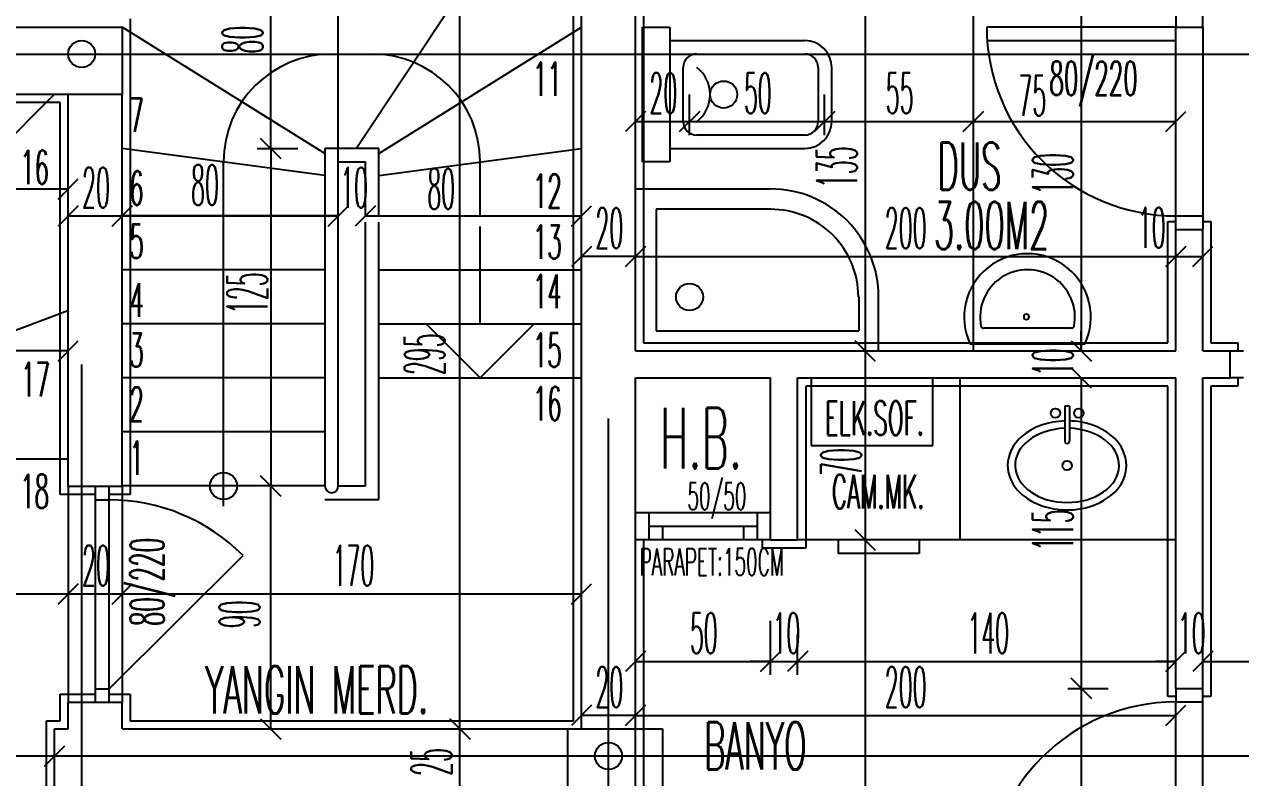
# Model space of a CAD drawing. Extents: x 78 to 306, y -397 to 18.
# Drawn here: x 272.7039 to 272.7939, y -396.5412 to -396.4854 of the extents above; entities that cross this region are included whole.
import ezdxf

# ---------------------------------------------------------------- set-up
doc = ezdxf.new("R2010")
doc.units = 0
doc.header["$LTSCALE"] = 0.5
doc.header["$MEASUREMENT"] = 0
doc.linetypes.add('DASHDOT2', pattern=[0.5, 0.25, -0.125, 0, -0.125])
doc.linetypes.add('DOT2', pattern=[0.125, 0, -0.125])
doc.layers.get('0').update_dxf_attribs({"linetype": 'CONTINUOUS'})
for name, color, linetype in [('AKS', 5, 'DASHDOT2'), ('ASHADE', 7, 'CONTINUOUS'), ('DUVAR', 6, 'CONTINUOUS'), ('IZDUSUM', 2, 'DOT2'), ('KAPI', 1, 'CONTINUOUS'), ('KOLON', 4, 'CONTINUOUS'), ('MERDIVEN', 3, 'CONTINUOUS'), ('OLCU', 31, 'CONTINUOUS'), ('SIVA', 7, 'CONTINUOUS'), ('TEFRIS', 11, 'CONTINUOUS')]:
    doc.layers.add(name, color=color, linetype=linetype)
doc.styles.add('ICMEKAN', font='romans.shx', dxfattribs={"width": 0.55, "height": 0.2})
doc.styles.add('OLCU', font='romans.shx', dxfattribs={"width": 0.6, "height": 0.125})
doc.styles.add('OLCUIC', font='ROMANS.SHX', dxfattribs={"width": 0.4, "height": 0.15})

msp = doc.modelspace()

# ---------------------------------------------------------------- linework, layer by layer
at = {"color": 0, "linetype": 'ByBlock'}
for p, q in [((272.749893941935, -396.4918098737721), (272.748393941935, -396.4933098737721)), ((272.753893941935, -396.4918098737721), (272.752393941935, -396.4933098737721)), ((272.752393941935, -396.4933098737721), (272.753893941935, -396.4918098737721)), ((272.763893941935, -396.4918098737721), (272.762393941935, -396.4933098737721)), ((272.762393941935, -396.4933098737721), (272.763893941935, -396.4918098737721)), ((272.774893941935, -396.4918098737721), (272.773393941935, -396.4933098737721)), ((272.773393941935, -396.4933098737721), (272.774893941935, -396.4918098737721)), ((272.788393941935, -396.4933098737721), (272.789893941935, -396.4918098737721)), ((272.721393941935, -396.4938098737721), (272.722893941935, -396.4953098737721)), ((272.722893941935, -396.4953098737721), (272.721393941935, -396.4938098737721)), ((272.706393941935, -396.4983098737721), (272.707893941935, -396.4968098737721)), ((272.707893941935, -396.4988098737721), (272.706393941935, -396.5003098737721)), ((272.711893941935, -396.4988098737721), (272.710393941935, -396.5003098737721)), ((272.710393941935, -396.5003098737721), (272.711893941935, -396.4988098737721)), ((272.726393941935, -396.5003098737721), (272.727893941935, -396.4988098737721)), ((272.726393941935, -396.5003098737721), (272.727893941935, -396.4988098737721)), ((272.729893941935, -396.4988098737721), (272.728393941935, -396.5003098737721)), ((272.729893941935, -396.4988098737721), (272.728393941935, -396.5003098737721)), ((272.744393941935, -396.5003098737721), (272.745893941935, -396.4988098737721)), ((272.745893941935, -396.5018098737721), (272.744393941935, -396.5033098737721)), ((272.748393941935, -396.5033098737721), (272.749893941935, -396.5018098737721)), ((272.749893941935, -396.5018098737721), (272.748393941935, -396.5033098737721)), ((272.789893941935, -396.5018098737721), (272.788393941935, -396.5033098737721)), ((272.788393941935, -396.5033098737721), (272.789893941935, -396.5018098737721)), ((272.790393941935, -396.5033098737721), (272.791893941935, -396.5018098737721)), ((272.706393941935, -396.5103098737721), (272.707893941935, -396.5088098737721)), ((272.766893941935, -396.5103098737721), (272.765393941935, -396.5088098737721)), ((272.765393941935, -396.5088098737721), (272.766893941935, -396.5103098737721)), ((272.781393941935, -396.5088098737721), (272.782893941935, -396.5103098737721)), ((272.781393941935, -396.5088098737721), (272.782893941935, -396.5103098737721)), ((272.782893941935, -396.5123098737721), (272.781393941935, -396.5108098737721)), ((272.782893941935, -396.5123098737764), (272.781393941935, -396.5108098737765)), ((272.721393941935, -396.5188098737721), (272.722893941935, -396.5203098737721)), ((272.722893941935, -396.5203098737721), (272.721393941935, -396.5188098737721)), ((272.766893941935, -396.5243098737721), (272.765393941935, -396.5228098737721)), ((272.765393941935, -396.5228098737721), (272.766893941935, -396.5243098737721)), ((272.707893941935, -396.5268098737721), (272.706393941935, -396.5283098737721)), ((272.706393941935, -396.5283098737721), (272.707893941935, -396.5268098737721)), ((272.711893941935, -396.5268098737721), (272.710393941935, -396.5283098737721)), ((272.710393941935, -396.5283098737721), (272.711893941935, -396.5268098737721)), ((272.744393941935, -396.5283098737721), (272.745893941935, -396.5268098737721)), ((272.749893941935, -396.5318098737721), (272.748393941935, -396.5333098737721)), ((272.758393941935, -396.5333098737721), (272.759893941935, -396.5318098737721)), ((272.758393941935, -396.5333098737721), (272.759893941935, -396.5318098737721)), ((272.761893941935, -396.5318098737721), (272.760393941935, -396.5333098737721)), ((272.761893941935, -396.5318098737721), (272.760393941935, -396.5333098737721)), ((272.788393941935, -396.5333098737721), (272.789893941935, -396.5318098737721)), ((272.788393941935, -396.5333098737721), (272.789893941935, -396.5318098737721)), ((272.791893941935, -396.5318098737721), (272.790393941935, -396.5333098737721)), ((272.791893941935, -396.5318098737721), (272.790393941935, -396.5333098737721)), ((272.782893941935, -396.5353098737721), (272.781393941935, -396.5338098737721)), ((272.781393941935, -396.5338098737721), (272.782893941935, -396.5353098737721)), ((272.745893941935, -396.5358098737721), (272.744393941935, -396.5373098737721)), ((272.748393941935, -396.5373098737721), (272.749893941935, -396.5358098737721)), ((272.749893941935, -396.5358098737721), (272.748393941935, -396.5373098737721)), ((272.788393941935, -396.5373098737721), (272.789893941935, -396.5358098737721)), ((272.721393941935, -396.5368098737721), (272.722893941935, -396.5383098737721)), ((272.735393941935, -396.5368098737721), (272.736893941935, -396.5383098737721)), ((272.736893941935, -396.5383098737721), (272.735393941935, -396.5368098737721)), ((272.705393941935, -396.5403098737721), (272.706893941935, -396.5388098737721))]:
    msp.add_line(p, q, dxfattribs=at)
at = {"layer": 'AKS'}
for p, q in [((272.7471439419353, -396.8395598737721), (272.7471439419353, -396.3515598737721)), ((272.7881439419353, -396.3515598737721), (272.7881439419353, -396.8395598737721)), ((272.7081439419353, -396.8355598737721), (272.7081439419353, -396.3555598737721)), ((272.7761439419353, -396.3555598737721), (272.7761439419353, -396.8355598737721)), ((272.6971439419353, -396.4875598737721), (272.9891439419353, -396.4875598737721)), ((272.6971439419353, -396.5395598737721), (272.9931439419346, -396.5395598737721))]:
    msp.add_line(p, q, dxfattribs=at)
at = {"layer": 'ASHADE'}
for centre in [(272.7081439419353, -396.4875598737721), (272.7471439419353, -396.5395598737721)]:
    msp.add_circle(centre, 0.0009999999999999432, dxfattribs=at)
at = {"layer": 'DUVAR'}
for p, q in [((272.7451439419355, -396.5375598737743), (272.7451439419359, -396.4785598737798)), ((272.7491439419372, -396.5095598737756), (272.7491439419383, -396.48255987378)), ((272.7071439419362, -396.5195896821239), (272.7071439419365, -396.4905598737721)), ((272.7111439419352, -396.5195896821242), (272.7111439419352, -396.4905598737721)), ((272.789143941935, -396.5095598737759), (272.789143941935, -396.5005598737744)), ((272.789143941935, -396.5005598737744), (272.7911439419351, -396.5005598737744)), ((272.7911439419352, -396.5095598737759), (272.7911439419352, -396.5005598737744)), ((272.7491439419368, -396.5095598737756), (272.789143941935, -396.5095598737759)), ((272.7911439419352, -396.5095598737759), (272.7931439419352, -396.5095598737759)), ((272.7931439419352, -396.5095598737759), (272.7931439419352, -396.511559873776)), ((272.7491439419362, -396.5375598737721), (272.7491439419371, -396.5115598737767)), ((272.7491439419367, -396.5215598737687), (272.7491439419371, -396.5115598737767)), ((272.7491439419371, -396.5115598737767), (272.7591439419371, -396.5115598737766)), ((272.7591439419367, -396.5235598737688), (272.7591439419371, -396.511559873777)), ((272.7611439419367, -396.5235598737777), (272.7611439419371, -396.5115598737771)), ((272.7611439419371, -396.5115598737766), (272.789143941935, -396.5115598737764)), ((272.789143941935, -396.5345598737756), (272.789143941935, -396.5115598737764)), ((272.7911439419352, -396.5345598737756), (272.7911439419352, -396.5115598737764)), ((272.7911439419352, -396.5115598737764), (272.7931439419352, -396.5115598737763)), ((272.7111737502916, -396.5195896821242), (272.7071439419362, -396.5195896821239)), ((272.7591439419367, -396.5235598737688), (272.7611439419367, -396.5235598737688)), ((272.789143941932, -396.5345598737757), (272.7911439419321, -396.5345598737756)), ((272.707143941936, -396.5375598737756), (272.7071439419361, -396.5355896821245)), ((272.7111737502916, -396.5355896821245), (272.7071439419361, -396.5355896821245)), ((272.7111439419352, -396.5375598737755), (272.7111439419352, -396.5355896821245)), ((272.7061439419353, -396.5425598737721), (272.7061439419353, -396.5375598737721)), ((272.7061439419353, -396.5375598737721), (272.707143941936, -396.5375598737721)), ((272.7111439419352, -396.5375598737721), (272.7441439419353, -396.5375598737721))]:
    msp.add_line(p, q, dxfattribs=at)
at = {"layer": 'IZDUSUM', "ltscale": 0.6}
for p, q in [((272.7741439419419, -396.4835598737721), (272.7741439419416, -396.5095598737758)), ((272.7291439419352, -396.5195598737751), (272.7291439419355, -396.5000149036042)), ((272.730143941935, -396.5205598737763), (272.7301439419352, -396.5000149036042)), ((272.7376439419352, -396.507559873776), (272.7376439419352, -396.5003454279246)), ((272.7301439419353, -396.5035598737761), (272.7451439419351, -396.5035598737761)), ((272.7301439419352, -396.507559873776), (272.7451439419351, -396.507559873776)), ((272.7376439419352, -396.511559873776), (272.7336439419352, -396.507559873776)), ((272.7376439419352, -396.511559873776), (272.7416439419352, -396.507559873776)), ((272.7301439419353, -396.511559873776), (272.7451439419351, -396.511559873776)), ((272.773173750288, -396.5235598737721), (272.773173750288, -396.5115598737721)), ((272.727143941935, -396.5195598737751), (272.7291439419352, -396.5195598737751)), ((272.726143941935, -396.5205598737763), (272.730143941935, -396.5205598737763))]:
    msp.add_line(p, q, dxfattribs=at)
at = {"layer": 'KAPI'}
for p, q in [((272.727143941935, -396.4955598737777), (272.727143941935, -396.4795598737721)), ((272.7284594499592, -396.4945598737762), (272.7384193429988, -396.4795598737721)), ((272.789143941935, -396.4845598737746), (272.789143941935, -396.4855598737747)), ((272.7911439419351, -396.4855598737747), (272.7911439419351, -396.4845598737746)), ((272.789143941935, -396.4855598737747), (272.7751439419351, -396.4855598737747)), ((272.789143941935, -396.4865598737748), (272.789143941935, -396.4855598737747)), ((272.789143941935, -396.4855598737747), (272.7911439419351, -396.4855598737747)), ((272.7911439419351, -396.4855598737747), (272.7911439419351, -396.4995598737743)), ((272.7751797018913, -396.4865598737745), (272.789143941935, -396.4865598737748)), ((272.7266439419355, -396.4875598737776), (272.7296439419352, -396.4875598737776)), ((272.726143941935, -396.4965598737761), (272.7111439419352, -396.4945598737761)), ((272.726143941935, -396.4945598737762), (272.726143941935, -396.5195598737751)), ((272.730143941935, -396.4945598737762), (272.726143941935, -396.4945598737762)), ((272.7301439419353, -396.4995598737761), (272.730143941935, -396.4945598737762)), ((272.7301439419353, -396.4965598737761), (272.7451439419351, -396.4945598737761)), ((272.7186439419355, -396.5210620811048), (272.7186439419355, -396.4955598737776)), ((272.727143941935, -396.5195598737751), (272.727143941935, -396.4955598737777)), ((272.727143941935, -396.4955598737777), (272.7291439419352, -396.4955598737774)), ((272.7291439419355, -396.4995598737761), (272.7291439419352, -396.4955598737774)), ((272.7376439419352, -396.4995598737761), (272.7376439419352, -396.4955598737776)), ((272.726143941935, -396.4995598737761), (272.7111439419352, -396.4995598737761)), ((272.789143941935, -396.5005598737741), (272.789143941935, -396.4995598737743)), ((272.789143941935, -396.4995598737743), (272.7911439419351, -396.4995598737743)), ((272.7911439419351, -396.4995598737743), (272.7911439419351, -396.5005598737741)), ((272.726143941935, -396.5035598737761), (272.7111439419352, -396.5035598737761)), ((272.726143941935, -396.507559873776), (272.7111439419352, -396.507559873776)), ((272.7931439419352, -396.5095598737759), (272.7941439419352, -396.5095598737759)), ((272.726143941935, -396.511559873776), (272.7111439419352, -396.511559873776)), ((272.7941439419352, -396.511559873776), (272.7931439419352, -396.511559873776)), ((272.726143941935, -396.5155598737759), (272.7111439419352, -396.5155598737759)), ((272.7071737502916, -396.5355896821245), (272.7071737502916, -396.5195896821245)), ((272.7091737502918, -396.5355896821245), (272.7091737502918, -396.5195896821245)), ((272.7101737502918, -396.5355896821245), (272.7101737502918, -396.5195896821245)), ((272.726143941935, -396.5195598737759), (272.7111439419352, -396.5195598737759)), ((272.7111737502916, -396.5355896821245), (272.7111737502916, -396.5195896821245)), ((272.7091737502918, -396.5205896821245), (272.7101737502918, -396.5205896821245)), ((272.7591439419367, -396.5215598737687), (272.7491439419339, -396.5215598737688)), ((272.7591439419367, -396.5235598737687), (272.7491439419339, -396.5235598737688)), ((272.7101737502918, -396.5345896821244), (272.7200943976262, -396.5247113848793)), ((272.7091737502918, -396.5345896821244), (272.7101737502918, -396.5345896821244)), ((272.789143941932, -396.5345598737759), (272.789143941932, -396.5355598737758)), ((272.7911439419321, -396.5355598737757), (272.7911439419321, -396.5345598737759)), ((272.789143941932, -396.5355598737758), (272.7911439419321, -396.5355598737757)), ((272.7911439419324, -396.5495598737756), (272.7911439419321, -396.5355598737757))]:
    msp.add_line(p, q, dxfattribs=at)
at = {"layer": 'KAPI', "ltscale": 1.4}
for p, q in [((272.726143941935, -396.4949348737773), (272.7111439419353, -396.4855598737721)), ((272.7301439419353, -396.4949348737773), (272.7451439419349, -396.4855598737721)), ((272.789143941935, -396.4995598737721), (272.789143941935, -396.4865598737721)), ((272.750143941935, -396.5235598737721), (272.750143941935, -396.5215598737721)), ((272.758143941935, -396.5215598737721), (272.758143941935, -396.5235598737721)), ((272.758143941935, -396.5225598737721), (272.750143941935, -396.5225598737721)), ((272.751143941935, -396.5225598737721), (272.751143941935, -396.5235598737721)), ((272.757143941935, -396.5225598737721), (272.757143941935, -396.5235598737721)), ((272.789143941935, -396.5485598737721), (272.789143941935, -396.5355598737721))]:
    msp.add_line(p, q, dxfattribs=at)
at = {"layer": 'KAPI'}
for centre, radius, start, end in [((272.7891439419345, -396.4855598737747), 0.01399999999936199, 180, 270.0000000016285), ((272.7266439419355, -396.4955598737776), 0.008, 90, 180), ((272.7296439419352, -396.4955598737776), 0.008, 0, 90), ((272.726643941935, -396.5195598737751), 0.0005000000000291038, 180, 0), ((272.7101737502918, -396.5345896821244), 0.01399999999982583, 44.8774440894632, 90), ((272.7891439419323, -396.5495598737756), 0.01399999999994179, 90.00000000113991, 180.0000000011399)]:
    msp.add_arc(centre, radius, start, end, dxfattribs=at)
at = {"layer": 'KOLON'}
for p, q in [((272.6971439419353, -396.4855598737721), (272.7111439419353, -396.4855598737721)), ((272.7111439419353, -396.4855598737721), (272.7111439419353, -396.4905598737721)), ((272.7111439419353, -396.4905598737721), (272.6971439419353, -396.4905598737721)), ((272.7291439419355, -396.4995598737761), (272.7451439419351, -396.4995598737761)), ((272.7441439419353, -396.5375598737744), (272.7491439419362, -396.5375598737742)), ((272.7441439419353, -396.5745598737721), (272.7441439419353, -396.5375598737744)), ((272.7491439419349, -396.5795598737781), (272.7491439419362, -396.5375598737742))]:
    msp.add_line(p, q, dxfattribs=at)
at = {"layer": 'MERDIVEN', "linetype": 'ByBlock'}
for p, q in [((272.6841141335827, -396.5125598737721), (272.7061439419354, -396.4905300654194)), ((272.6841439419368, -396.5151736956393), (272.7071141335826, -396.5065598737721)), ((272.6841439419356, -396.5175598737757), (272.7071439419358, -396.5175598737757)), ((272.749143941935, -396.5375598737721), (272.751143941935, -396.5375598737721)), ((272.751143941935, -396.5375598737721), (272.751143941935, -396.5775598737721))]:
    msp.add_line(p, q, dxfattribs=at)
msp.add_circle((272.7186439419351, -396.5195598737759), 0.0009999999999999432, dxfattribs=at)
at = {"layer": 'OLCU', "ltscale": 1.4}
for p, q in [((272.722143941935, -396.4945598737721), (272.722143941935, -396.4785598737721)), ((272.736143941935, -396.5375598737721), (272.736143941935, -396.4785598737721)), ((272.766143941935, -396.4825598737721), (272.766143941935, -396.5095598737721)), ((272.782143941935, -396.4835598737721), (272.782143941935, -396.5095598737721)), ((272.753143941935, -396.4935598737721), (272.753143941935, -396.4905598737721)), ((272.763143941935, -396.4935598737721), (272.763143941935, -396.4905598737721)), ((272.749143941935, -396.4925598737721), (272.753143941935, -396.4925598737721)), ((272.753143941935, -396.4925598737721), (272.763143941935, -396.4925598737721)), ((272.763143941935, -396.4925598737721), (272.774143941935, -396.4925598737721)), ((272.774143941935, -396.4925598737721), (272.789143941935, -396.4925598737721)), ((272.721143941935, -396.4945598737721), (272.724143941935, -396.4945598737721)), ((272.722143941935, -396.4945598737721), (272.722143941935, -396.5195598737721)), ((272.690143941935, -396.4975598737721), (272.707143941935, -396.4975598737721)), ((272.707143941935, -396.4995598737721), (272.711143941935, -396.4995598737721)), ((272.711143941935, -396.4995598737721), (272.727143941935, -396.4995598737721)), ((272.727143941935, -396.4995598737721), (272.725643941935, -396.4995598737721)), ((272.729143941935, -396.4995598737721), (272.745143941935, -396.4995598737721)), ((272.729143941935, -396.4995598737721), (272.730643941935, -396.4995598737721)), ((272.749143941935, -396.5025598737721), (272.745143941935, -396.5025598737721)), ((272.749143941935, -396.5025598737721), (272.789143941935, -396.5025598737721)), ((272.789143941935, -396.5025598737721), (272.791143941935, -396.5025598737721)), ((272.782143941935, -396.5095598737721), (272.782143941935, -396.5080598737721)), ((272.707143941935, -396.5095598737721), (272.649143941935, -396.5095598737721)), ((272.766143941935, -396.5095598737721), (272.766143941935, -396.5235598737721)), ((272.782143941935, -396.5115598737721), (272.782143941935, -396.5130598737721)), ((272.782143941935, -396.5115598737764), (272.782143941935, -396.5345598737721)), ((272.722143941935, -396.5375598737721), (272.722143941935, -396.5195598737721)), ((272.766143941935, -396.5235598737721), (272.766143941935, -396.5775598737721)), ((272.677143941935, -396.5275598737721), (272.707143941935, -396.5275598737721)), ((272.707143941935, -396.5275598737721), (272.711143941935, -396.5275598737721)), ((272.711143941935, -396.5275598737721), (272.745143941935, -396.5275598737721)), ((272.759143941935, -396.5335598737721), (272.759143941935, -396.5295598737721)), ((272.761143941935, -396.5335598737721), (272.761143941935, -396.5305598737721)), ((272.749143941935, -396.5325598737721), (272.759143941935, -396.5325598737721)), ((272.759143941935, -396.5325598737721), (272.757643941935, -396.5325598737721)), ((272.759143941935, -396.5325598737721), (272.761143941935, -396.5325598737721)), ((272.761143941935, -396.5325598737721), (272.789143941935, -396.5325598737721)), ((272.761143941935, -396.5325598737721), (272.762643941935, -396.5325598737721)), ((272.789143941935, -396.5325598737721), (272.787643941935, -396.5325598737721)), ((272.791143941935, -396.5325598737721), (272.815143941935, -396.5325598737721)), ((272.791143941935, -396.5325598737721), (272.792643941935, -396.5325598737721)), ((272.781143941935, -396.5345598737721), (272.784143941935, -396.5345598737721)), ((272.782143941935, -396.5345598737721), (272.782143941935, -396.5505598737721)), ((272.749143941935, -396.5365598737721), (272.745143941935, -396.5365598737721)), ((272.749143941935, -396.5365598737721), (272.789143941935, -396.5365598737721)), ((272.736143941935, -396.5425598737721), (272.736143941935, -396.5375598737721)), ((272.649143941935, -396.5395598737721), (272.706143941935, -396.5395598737721))]:
    msp.add_line(p, q, dxfattribs=at)
at = {"layer": 'SIVA', "ltscale": 1.4}
for p, q in [((272.7445439419355, -396.5369598737723), (272.7445439419359, -396.4779598737798)), ((272.7497439419382, -396.48315987378), (272.7497439419372, -396.5089598737756)), ((272.7117439419353, -396.4849598737719), (272.7117439419353, -396.4905598737721)), ((272.7065439419365, -396.4911598737721), (272.6965439419353, -396.4911598737721)), ((272.7065439419362, -396.5201896821239), (272.7065439419365, -396.4911598737721)), ((272.7117439419353, -396.4905598737721), (272.7117439419351, -396.5201896821242)), ((272.788543941935, -396.5089598737759), (272.788543941935, -396.4999598737744)), ((272.788543941935, -396.4999598737744), (272.789143941935, -396.4999598737744)), ((272.7911439419351, -396.4999598737744), (272.7917439419352, -396.4999598737744)), ((272.7917439419352, -396.4999598737744), (272.7917439419352, -396.508959873776)), ((272.7497439419372, -396.5089598737756), (272.788543941935, -396.5089598737759)), ((272.7917439419352, -396.508959873776), (272.7937439419351, -396.508959873776)), ((272.7937439419351, -396.508959873776), (272.7937439419351, -396.5095598737759)), ((272.7937439419351, -396.511559873776), (272.7937439419351, -396.5121598737763)), ((272.788543941935, -396.5121598737764), (272.7617439419371, -396.5121598737766)), ((272.7617439419371, -396.5121598737766), (272.7617439419366, -396.5241598737688)), ((272.788543941935, -396.5351598737757), (272.788543941935, -396.5121598737764)), ((272.7937439419351, -396.5121598737763), (272.7917439419351, -396.5121598737763)), ((272.7917439419351, -396.5121598737763), (272.7917439419351, -396.5351598737756)), ((272.7091737502918, -396.5201896821241), (272.7065439419362, -396.5201896821239)), ((272.7117439419351, -396.5201896821242), (272.7101737502918, -396.5201896821241)), ((272.7497439419367, -396.5235598737688), (272.7497439419362, -396.5375598737721)), ((272.7585439419366, -396.5241598737688), (272.7585439419366, -396.5235598737687)), ((272.7617439419366, -396.5241598737688), (272.7585439419366, -396.5241598737688)), ((272.706543941936, -396.5369598737721), (272.706543941936, -396.5349896821244)), ((272.706543941936, -396.5349896821244), (272.7091737502918, -396.5349896821244)), ((272.7101737502918, -396.5349896821244), (272.7117439419351, -396.5349896821244)), ((272.7117439419351, -396.5349896821244), (272.7117439419351, -396.5369598737721)), ((272.789143941932, -396.5351598737757), (272.788543941935, -396.5351598737757)), ((272.7917439419351, -396.5351598737756), (272.7911439419321, -396.5351598737756)), ((272.7055439419353, -396.5431598737721), (272.7055439419353, -396.5369598737721)), ((272.7055439419353, -396.5369598737721), (272.706543941936, -396.5369598737721)), ((272.7117439419351, -396.5369598737721), (272.7441439419353, -396.5369598737721)), ((272.7441439419353, -396.5369598737721), (272.7445439419355, -396.5369598737723)), ((272.7497439419362, -396.5375598737721), (272.749743941935, -396.5769598737757))]:
    msp.add_line(p, q, dxfattribs=at)
at = {"layer": 'TEFRIS'}
for p, q in [((272.7496737502872, -396.4955598737729), (272.7496737502872, -396.4855598737729)), ((272.7496737502872, -396.4855598737729), (272.7516737502873, -396.4855598737729)), ((272.7516737502873, -396.4855598737729), (272.7516737502873, -396.4955598737729)), ((272.7516737502873, -396.4865598737726), (272.7616737502873, -396.4865598737726)), ((272.7536737502874, -396.4875598737727), (272.7616737502873, -396.4875598737727)), ((272.7526737502873, -396.4925598737727), (272.7526737502873, -396.4885598737728)), ((272.7626737502873, -396.4885598737728), (272.7626737502873, -396.4925598737727)), ((272.7636737502874, -396.4925598737727), (272.7636737502874, -396.4885598737728)), ((272.7616737502873, -396.4935598737728), (272.7536737502874, -396.4935598737728)), ((272.7516737502873, -396.4945598737729), (272.7616737502873, -396.4945598737729)), ((272.7516737502873, -396.4955598737729), (272.7496737502872, -396.4955598737729)), ((272.7491439419356, -396.4975598737739), (272.7591439419356, -396.4975598737736)), ((272.7506737502879, -396.4990598737721), (272.7506737502879, -396.5080598737721)), ((272.759173750288, -396.4990598737721), (272.7506737502879, -396.4990598737721)), ((272.765673750288, -396.5055598737721), (272.765673750288, -396.5080598737721)), ((272.7671439419358, -396.509559873773), (272.767143941936, -396.5055598737737)), ((272.7506737502879, -396.5080598737721), (272.765673750288, -396.5080598737721)), ((272.7814182227619, -396.5078774962183), (272.774911051747, -396.5078774962183)), ((272.7824057133842, -396.5090598737726), (272.7739235611248, -396.5090598737726)), ((272.762143941935, -396.5115598737721), (272.762143941935, -396.5165598737721)), ((272.771143941935, -396.5165598737721), (272.771143941935, -396.5115598737721)), ((272.7809215857828, -396.5136359536726), (272.7809215857828, -396.516241602641)), ((272.7812669927891, -396.5136359536726), (272.7809215857828, -396.5136359536726)), ((272.7812669927891, -396.5136359536726), (272.7812669927891, -396.516241602641)), ((272.762143941935, -396.5165598737721), (272.771143941935, -396.5165598737721)), ((272.789143941935, -396.5235598737774), (272.7611439419367, -396.5235598737777)), ((272.7641439419371, -396.5235598737773), (272.7641439419371, -396.5245598737773)), ((272.7701439419371, -396.5235598737773), (272.7701439419371, -396.5245598737773)), ((272.7701439419371, -396.5245598737773), (272.7641439419373, -396.5245598737773))]:
    msp.add_line(p, q, dxfattribs=at)
for centre, radius in [((272.7556737502863, -396.4905598737729), 0.0009999999999990906), ((272.7531439419357, -396.5055598737737), 0.001000000000058208), ((272.7802307717703, -396.5141756521199), 0.0003454070062983653), ((272.7819578068016, -396.5141756521199), 0.0003454070062983653), ((272.7810942892859, -396.5180509579846), 0.0003454070062983653)]:
    msp.add_circle(centre, radius, dxfattribs=at)
for centre, radius, start, end in [((272.7616737502864, -396.4885598737728), 0.002, 0, 90), ((272.7536737502865, -396.4885598737728), 0.001, 90, 180), ((272.7616737502864, -396.4885598737728), 0.001, 0, 90), ((272.7521737502863, -396.4905598737729), 0.002499999999999375, 306.8698976460394, 53.13010235396057), ((272.7536737502865, -396.4925598737727), 0.001, 180, 270), ((272.7616737502864, -396.4925598737727), 0.001, 270, 0), ((272.7616737502864, -396.4925598737727), 0.002, 270, 0), ((272.7591439419359, -396.5055598737736), 0.008, 359.9999999990229, 90.00000000211699), ((272.7591439419359, -396.5055598737736), 0.006500000000000001, 359.9999999990229, 90.00000000211699), ((272.7781646372538, -396.5070486517333), 0.004693798124088048, 334.6285478708978, 205.3714521291023), ((272.7781646372538, -396.5070486517333), 0.003511420569777305, 349.0110539047405, 190.9889460952594), ((272.7780771144998, -396.5070336050009), 0.0001970629257184179, 90, 270), ((272.7780771144998, -396.5070336050009), 0.0001970629257184179, 270, 90), ((272.7749110517468, -396.5076804332923), 0.0001970629257184571, 190.9889460952594, 270), ((272.7814182227616, -396.5076804332923), 0.0001970629257184571, 270, 349.0110539047405), ((272.7810942892859, -396.516241602641), 0.0001727035031491827, 180, 0)]:
    msp.add_arc(centre, radius, start, end, dxfattribs=at)
msp.add_ellipse((272.7810942892859, -396.518034630188), major_axis=(-0.003850000029399299, 7.92959013003999e-18), ratio=0.7142857088313139, start_param=-1.525923216489635, end_param=4.667515870079431, dxfattribs=at)
msp.add_open_spline([(272.7809215857828, -396.5147406644899), (272.7797384316567, -396.5147799977615), (272.7785728547152, -396.5151714169008), (272.7771069212467, -396.5164360305096), (272.776694289286, -396.517223176031), (272.776694289286, -396.518034630188), (272.776694289286, -396.5186826234896), (272.7769551377227, -396.5193207222661), (272.7783115039192, -396.5208929192851), (272.7799792561037, -396.5214436511651), (272.7831604493074, -396.5211874202073), (272.7846555241811, -396.5203758836803), (272.7856631779732, -396.5182586141931), (272.785522800298, -396.5171752786083), (272.7842775929806, -396.515563756133), (272.7832301092481, -396.5150137287638), (272.7818135407729, -396.5147720344929), (272.7815406935505, -396.5147460804589), (272.7812669927891, -396.514739226148)], degree=3, knots=[4.753337881660367, 4.753337881660367, 4.753337881660367, 4.753337881660367, 5.591605059702994, 5.591605059702994, 6.283185307179586, 6.283185307179586, 6.283185307179586, 6.83545232555502, 6.83545232555502, 7.966271062912197, 7.966271062912197, 9.097089800269373, 9.097089800269373, 9.92909516512524, 9.92909516512524, 10.76110052998111, 10.76110052998111, 10.95499222150214, 10.95499222150214, 10.95499222150214, 10.95499222150214], dxfattribs=at)

# ---------------------------------------------------------------- texts
at = {"layer": 'IZDUSUM', "ltscale": 0.6, "style": 'OLCU', "width": 0.5}
for s, p in [('13', (272.741536273658, -396.5027286250581)), ('14', (272.741536273658, -396.5063849802966)), ('15', (272.741536273658, -396.5107517947048)), ('16', (272.741536273658, -396.5147046083929))]:
    msp.add_text(s, height=0.0025, rotation=359.9999999982087, dxfattribs=at).set_placement(p)
at = {"layer": 'KAPI', "style": 'OLCU', "width": 0.5}
for s, height, rotation, p in [('80/220', 0.002499999999999999, 1.791288396601882e-09, (272.7797851304712, -396.4906040274229)), ('11', 0.0025, 359.9999999982087, (272.741536273658, -396.4906588388063)), ('7', 0.0025, 359.9999999982087, (272.7116733764116, -396.4933347164783)), ('16', 0.0025, 359.9999999982087, (272.7035821662639, -396.4972031450023)), ('6', 0.0025, 359.9999999982087, (272.7116733764116, -396.4987479900433)), ('12', 0.0025, 359.9999999982087, (272.741536273658, -396.4989597475513)), ('5', 0.0025, 359.9999999982087, (272.7116733764116, -396.502694856008)), ('4', 0.0025, 359.9999999982087, (272.7116733764116, -396.5070394566485)), ('3', 0.0025, 359.9999999982087, (272.7116733764116, -396.5107426927295)), ('17', 0.0025, 359.9999999982087, (272.7036538617618, -396.5129196766281)), ('2', 0.0025, 359.9999999982087, (272.7116733764116, -396.5147486648398)), ('1', 0.0025, 359.9999999982087, (272.7116733764116, -396.5187442670893)), ('18', 0.0025, 359.9999999982087, (272.7035821662639, -396.5212031450023)), ('80/220', 0.0025, 89.99999999820871, (272.7142365787034, -396.5299433145766))]:
    msp.add_text(s, height=height, rotation=rotation, dxfattribs=at).set_placement(p)
at = {"layer": 'KAPI', "linetype": 'Continuous', "style": 'ICMEKAN', "width": 0.5}
for s, p in [('50/50', (272.7529839166098, -396.5213230264891)), ('PARAPET:150CM', (272.7494396169211, -396.5261826543356))]:
    msp.add_text(s, height=0.002, dxfattribs=at).set_placement(p)
at = {"layer": 'MERDIVEN', "linetype": 'ByBlock', "style": 'OLCU', "width": 0.5}
for s, height, p in [('DUS', 0.0035, (272.7715046457303, -396.4976203059647)), ('3.00M2 ', 0.0035, (272.7712308362066, -396.5020203059647)), ('H.B.', 0.004500000000000001, (272.7509451878091, -396.518277070384)), ('YANGIN MERD.', 0.0035, (272.7172945231236, -396.5364111956707)), ('BANYO', 0.0035, (272.7542233135433, -396.5405640132784))]:
    msp.add_text(s, height=height, dxfattribs=at).set_placement(p)
at = {"layer": 'OLCU', "style": 'OLCUIC', "width": 0.4}
for s, p in [('80', (272.721543941935, -396.4875313023435)), ('135', (272.7655439419351, -396.4974884452006)), ('130', (272.781543941935, -396.4979884452006)), ('125', (272.721905801819, -396.5068257233376)), ('295', (272.735032482322, -396.5113468566673)), ('10', (272.781543941935, -396.5114170166293)), ('70', (272.7658709099968, -396.5188186031148)), ('115', (272.781543941935, -396.5243741594886)), ('90', (272.721321383598, -396.5301013832614)), ('25', (272.735543941935, -396.5410313023435))]:
    msp.add_text(s, height=0.003, rotation=90, dxfattribs=at).set_placement(p)
for s, p in [('20', (272.7501725133636, -396.4919598737721)), ('50', (272.7571725133636, -396.4919598737721)), ('55', (272.7676725133636, -396.4919598737721)), ('75', (272.7774889542727, -396.4921400851977)), ('80', (272.716247683121, -396.4987640686444)), ('20', (272.7081725133636, -396.4989598737721)), ('10', (272.7272867990779, -396.4989598737721)), ('80', (272.7337298895814, -396.4990476652866)), ('20', (272.7461725133636, -396.5019598737721)), ('200', (272.7676010847921, -396.5019598737721)), ('10', (272.7863290508248, -396.5019291696669)), ('20', (272.7081725133636, -396.5269598737721)), ('170', (272.7267153705064, -396.5269598737721)), ('50', (272.7531725133636, -396.5319598737721)), ('10', (272.7592867990779, -396.5319598737721)), ('140', (272.7737153705065, -396.5319598737721)), ('10', (272.7892867990779, -396.5319598737721)), ('20', (272.7461725133636, -396.5359598737721)), ('200', (272.7676010847921, -396.5359598737721))]:
    msp.add_text(s, height=0.003, dxfattribs=at).set_placement(p)
at = {"layer": 'TEFRIS', "style": 'OLCU', "width": 0.5}
for s, p in [('ELK.SOF.', (272.7631602652387, -396.5157895466625)), ('CAM.MK.', (272.7636773058817, -396.5212244208718))]:
    msp.add_text(s, height=0.002499999999999999, rotation=359.9999999982087, dxfattribs=at).set_placement(p)

doc.saveas('drawing.dxf')
